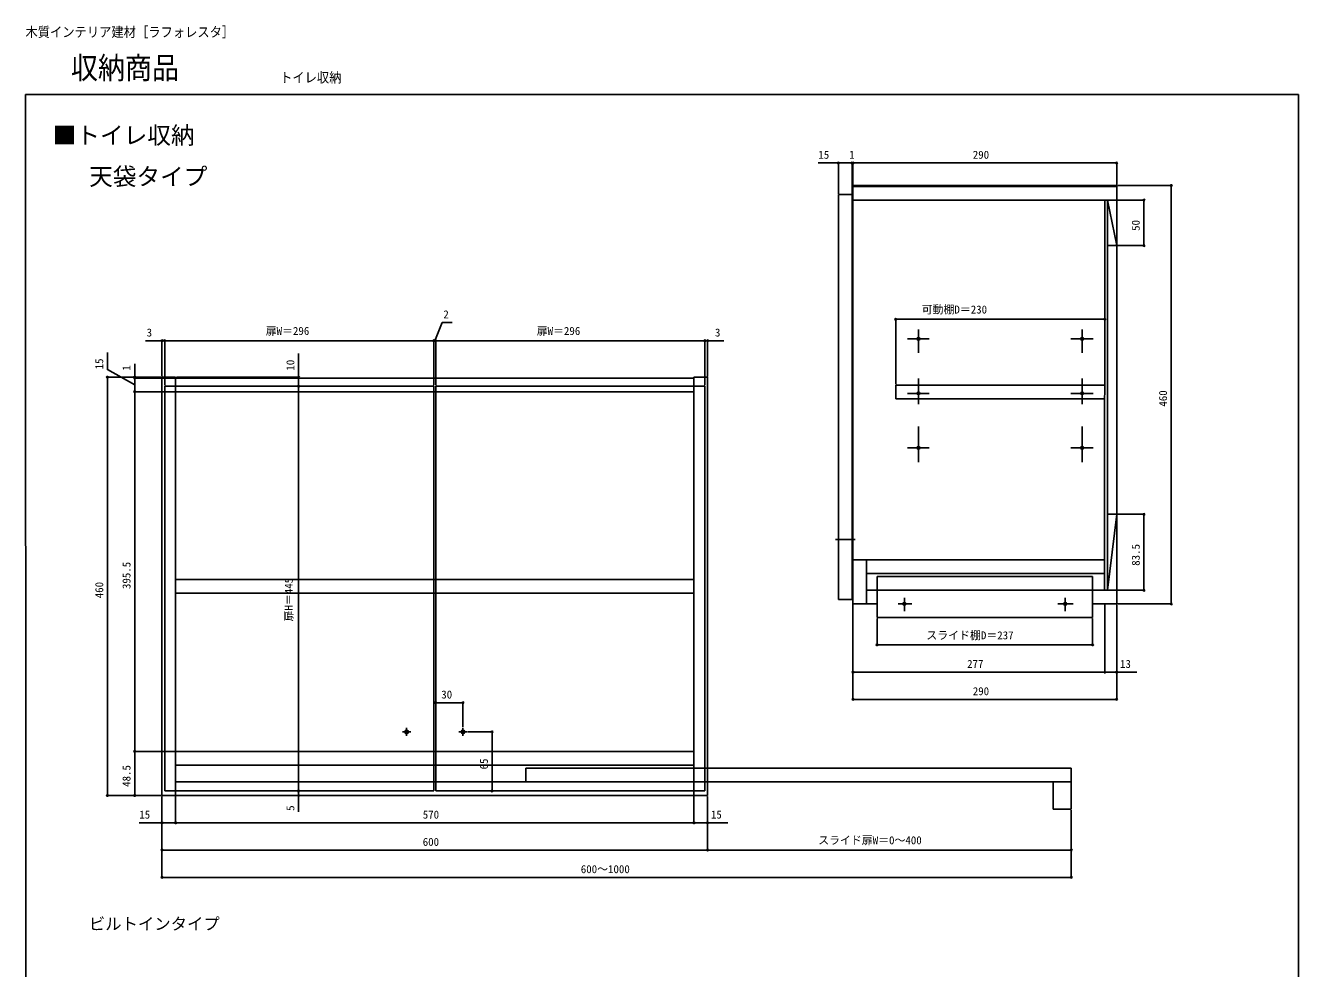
# Model space of a CAD drawing. Units: millimetres, scale not verified. Extents: x -700 to 700, y -1059 to 1057.
# Drawn here: x -700 to 700, y 20 to 1057 of the extents above; entities that cross this region are included whole.
import ezdxf
from ezdxf.enums import TextEntityAlignment as Align

# ---------------------------------------------------------------- set-up
doc = ezdxf.new("R2010")
doc.units = ezdxf.units.MM
doc.header["$LTSCALE"] = 4
for name, color, linetype in [('0-1_USER1', 3, 'Continuous'), ('0-3_YKK_12', 2, 'Continuous'), ('0-4_YKK_A1', 4, 'Continuous'), ('0-5_YKK_D', 6, 'Continuous'), ('0-6_YKK_ZWAK', 7, 'Continuous')]:
    doc.layers.add(name, color=color, linetype=linetype)
doc.styles.add('ＭＳ ゴシック', font='')
doc.styles.get('ＭＳ ゴシック').set_extended_font_data('MS Gothic')

msp = doc.modelspace()

# ---------------------------------------------------------------- linework, layer by layer
at = {"layer": '0-3_YKK_12'}
for p, q in [((282, 696.676), (282, 722.272)), ((462, 722.272), (462, 696.676)), ((293.901, 712.1), (269.841, 712.1)), ((474.098, 712.1), (449.526, 712.1)), ((282, 640.364), (282, 668.52)), ((462, 668.52), (462, 640.364)), ((293.901, 652.1), (269.841, 652.1)), ((474.098, 652.1), (449.526, 652.1)), ((282, 576.374), (282, 615.553)), ((462, 615.553), (462, 576.374)), ((293.901, 592.1), (269.841, 592.1)), ((474.098, 592.1), (449.526, 592.1)), ((190.697, 491.26), (212.303, 491.26)), ((259.698, 420.6), (274.711, 420.6)), ((266.5, 427.365), (266.5, 412.758)), ((435.204, 420.6), (452.246, 420.6)), ((443.5, 427.365), (443.5, 412.758)), ((-280.86, 275.435), (-280.86, 284.435)), ((-218.86, 275.435), (-218.86, 284.435)), ((-276.36, 279.935), (-285.36, 279.935)), ((-214.36, 279.935), (-223.36, 279.935))]:
    msp.add_line(p, q, dxfattribs=at)
at = {"layer": '0-4_YKK_A1'}
for p, q in [((194, 425.6), (194, 870.6)), ((194, 870.6), (209, 870.6)), ((209, 425.6), (209, 870.6)), ((210, 880.6), (210, 420.6)), ((210, 880.6), (500, 880.6)), ((210, 879.6), (500, 879.6)), ((500, 880.6), (500, 420.6)), ((210, 864.6), (500, 864.6)), ((486.75, 435.6), (487, 864.6)), ((490, 864.6), (500, 814.6)), ((490, 435.6), (490, 864.6)), ((490, 814.6), (500, 814.6)), ((-534.86, 669.935), (-549.86, 669.935)), ((-549.86, 669.935), (-549.86, 209.935)), ((-546.86, 659.935), (-546.86, 214.935)), ((-250.86, 659.935), (-546.86, 659.935)), ((-534.86, 669.935), (-534.86, 659.935)), ((-534.86, 668.935), (35.14, 668.935)), ((-534.86, 209.935), (-534.86, 659.935)), ((-250.86, 214.935), (-250.86, 659.935)), ((-248.86, 214.935), (-248.86, 659.935)), ((47.14, 659.935), (-248.86, 659.935)), ((35.14, 669.935), (35.14, 659.935)), ((35.14, 209.935), (35.14, 659.935)), ((47.14, 659.935), (47.14, 214.935)), ((257, 661.1), (257, 646.1)), ((257, 661.1), (487, 661.1)), ((35.14, 653.935), (-534.86, 653.935)), ((257, 646.1), (487, 646.1)), ((210, 469.1), (487, 469.1)), ((225, 469.1), (225, 420.6)), ((225, 454.1), (487, 454.1)), ((236.5, 450.6), (473.5, 450.6)), ((236.5, 450.6), (236.5, 405.6)), ((473.5, 450.6), (473.5, 405.6)), ((-534.86, 447.435), (35.14, 447.435)), ((236.5, 435.6), (225, 435.6)), ((473.5, 435.6), (236.5, 435.6)), ((500, 435.6), (473.5, 435.6)), ((-534.86, 432.435), (35.14, 432.435)), ((194, 425.6), (209, 425.6)), ((210, 420.6), (236.5, 420.6)), ((473.5, 420.6), (500, 420.6)), ((236.5, 405.6), (473.5, 405.6)), ((35.14, 258.435), (-534.86, 258.435)), ((35.14, 243.435), (-534.86, 243.435)), ((-149.86, 239.935), (50.14, 239.935)), ((-149.86, 224.935), (-149.86, 239.935)), ((50.14, 239.935), (450.14, 239.935)), ((450.14, 194.935), (450.14, 239.935)), ((50.14, 224.935), (-534.86, 224.935)), ((50.14, 224.935), (450.14, 224.935)), ((430.14, 194.935), (430.14, 224.935)), ((-546.86, 214.935), (-250.86, 214.935)), ((-248.86, 214.935), (47.14, 214.935)), ((-549.86, 209.935), (50.14, 209.935)), ((450.14, 194.935), (430.14, 194.935))]:
    msp.add_line(p, q, dxfattribs=at)
for points in [[(50.14, 209.935), (50.14, 669.935), (35.14, 669.935)], [(490, 435.6), (500, 519.1), (490, 519.1)]]:
    msp.add_lwpolyline(points, dxfattribs=at)
for centre, radius in [((282, 712.1), 1.5), ((462, 712.1), 1.5), ((282, 652.1), 1.5), ((462, 652.1), 1.5), ((282, 592.1), 1.5), ((462, 592.1), 1.5), ((266.5, 420.6), 1.5), ((443.5, 420.6), 1.5), ((-280.86, 279.935), 2), ((-218.86, 279.935), 2)]:
    msp.add_circle(centre, radius, dxfattribs=at)
at = {"layer": '0-5_YKK_D'}
for p, q in [((194, 871.6), (194, 906.404)), ((209, 905.404), (205.5, 905.404)), ((209, 881.6), (209, 906.404)), ((209, 871.6), (209, 906.404)), ((210, 905.404), (209, 905.404)), ((210, 881.6), (210, 906.404)), ((210, 881.6), (210, 906.404)), ((500, 905.404), (210, 905.404)), ((210, 905.404), (213.5, 905.404)), ((500, 881.6), (500, 906.404)), ((501, 880.6), (561, 880.6)), ((560, 420.6), (560, 880.6)), ((501, 864.6), (531, 864.6)), ((530, 864.6), (530, 814.6)), ((501, 814.6), (531, 814.6)), ((257, 662.1), (257, 734.6)), ((257, 733.6), (487, 733.6)), ((487, 662.1), (487, 734.6)), ((-549.86, 709.935), (-567.815, 709.935)), ((-549.86, 670.935), (-549.86, 710.935)), ((-546.86, 709.935), (-549.86, 709.935)), ((-546.86, 660.935), (-546.86, 710.935)), ((-546.86, 660.935), (-546.86, 710.935)), ((-546.86, 709.935), (-543.36, 709.935)), ((-546.86, 709.935), (-250.86, 709.935)), ((-250.86, 709.935), (-254.36, 709.935)), ((-250.86, 660.935), (-250.86, 710.935)), ((-250.86, 660.935), (-250.86, 710.935)), ((-250.86, 709.935), (-248.86, 709.935)), ((-250.86, 709.935), (-248.86, 709.935)), ((-248.86, 660.935), (-248.86, 710.935)), ((-248.86, 660.935), (-248.86, 710.935)), ((-248.86, 709.935), (-245.36, 709.935)), ((-248.86, 709.935), (47.14, 709.935)), ((47.14, 709.935), (43.64, 709.935)), ((47.14, 660.935), (47.14, 710.935)), ((47.14, 660.935), (47.14, 710.935)), ((47.14, 709.935), (50.14, 709.935)), ((50.14, 670.935), (50.14, 710.935)), ((50.14, 709.935), (68.094, 709.935)), ((-579.86, 669.935), (-579.86, 684.549)), ((-550.86, 669.935), (-610.86, 669.935)), ((-609.86, 669.935), (-609.86, 209.935)), ((-550.86, 669.935), (-580.86, 669.935)), ((-535.86, 668.935), (-580.86, 668.935)), ((-535.86, 668.935), (-580.86, 668.935)), ((-579.86, 668.935), (-579.86, 669.935)), ((-579.86, 668.935), (-579.86, 665.435)), ((-579.86, 668.935), (-579.86, 653.935)), ((-533.86, 669.935), (-398.683, 669.935)), ((-397.482, 659.935), (-400.683, 659.935)), ((-399.683, 214.935), (-399.683, 659.935)), ((-399.533, 659.935), (-398.683, 659.935)), ((-550.86, 653.935), (-580.86, 653.935)), ((-535.86, 653.935), (-580.86, 653.935)), ((-579.86, 653.935), (-579.86, 258.435)), ((501, 519.1), (531, 519.1)), ((530, 435.6), (530, 519.1)), ((501, 435.6), (531, 435.6)), ((210, 422.1), (210, 314.6)), ((501, 420.6), (561, 420.6)), ((210, 419.6), (210, 344.6)), ((487, 419.6), (487, 344.6)), ((487, 419.6), (487, 344.6)), ((500, 419.6), (500, 344.6)), ((500, 419.6), (500, 314.6)), ((236.5, 404.6), (236.5, 374.6)), ((473.5, 404.6), (473.5, 374.6)), ((236.5, 375.6), (473.5, 375.6)), ((210, 345.6), (487, 345.6)), ((-248.86, 296.058), (-248.86, 312.935)), ((-248.86, 311.935), (-218.86, 311.935)), ((-218.86, 285.435), (-218.86, 312.935)), ((210, 315.6), (500, 315.6)), ((-213.36, 279.935), (-185.86, 279.935)), ((-186.86, 214.935), (-186.86, 279.935)), ((-535.86, 258.435), (-580.86, 258.435)), ((-535.86, 258.435), (-580.86, 258.435)), ((-579.86, 258.435), (-579.86, 209.935)), ((-545.86, 214.935), (-398.683, 214.935)), ((-545.86, 214.935), (-398.683, 214.935)), ((-247.86, 214.935), (-185.86, 214.935)), ((-550.86, 209.935), (-610.86, 209.935)), ((-550.86, 209.935), (-580.86, 209.935)), ((-549.86, 208.935), (-549.86, 178.935)), ((-549.86, 208.935), (-549.86, 148.935)), ((-549.86, 208.935), (-549.86, 118.935)), ((-548.86, 209.935), (-398.683, 209.935)), ((-534.86, 208.935), (-534.86, 178.935)), ((-534.86, 208.935), (-534.86, 178.935)), ((35.14, 208.935), (35.14, 178.935)), ((35.14, 208.935), (35.14, 178.935)), ((50.14, 208.935), (50.14, 178.935)), ((50.14, 208.935), (50.14, 148.935)), ((50.14, 208.935), (50.14, 148.935)), ((450.14, 193.935), (450.14, 148.935)), ((450.14, 193.935), (450.14, 118.935)), ((-534.86, 179.935), (35.14, 179.935)), ((-549.86, 149.935), (50.14, 149.935)), ((50.14, 149.935), (450.14, 149.935)), ((-549.86, 119.935), (450.14, 119.935))]:
    msp.add_line(p, q, dxfattribs=at)
for points in [[(209, 905.404), (194, 905.404), (171.773, 905.404)], [(-249.86, 709.935), (-241.568, 729.935), (-230.614, 729.935)], [(-579.86, 661.435), (-609.86, 678.336), (-609.86, 697.063)], [(-399.683, 659.935), (-399.683, 669.935), (-399.683, 695.935)], [(487, 345.6), (500, 345.6), (522.227, 345.6)], [(-399.683, 214.935), (-399.683, 209.935), (-399.683, 191.981)], [(-534.86, 179.935), (-549.86, 179.935), (-574.981, 179.935)], [(35.14, 179.935), (50.14, 179.935), (72.367, 179.935)]]:
    msp.add_lwpolyline(points, dxfattribs=at)
for centre in [(194, 905.404), (209, 905.404), (209, 905.404), (210, 905.404), (210, 905.404), (500, 905.404), (560, 880.6), (530, 864.6), (530, 814.6), (257, 733.6), (487, 733.6), (-549.86, 709.935), (-546.86, 709.935), (-546.86, 709.935), (-250.86, 709.935), (-250.86, 709.935), (-248.86, 709.935), (-248.86, 709.935), (47.14, 709.935), (47.14, 709.935), (50.14, 709.935), (-609.86, 669.935), (-579.86, 669.935), (-579.86, 668.935), (-579.86, 668.935), (-399.683, 669.935), (-399.683, 659.935), (-399.683, 659.935), (-579.86, 653.935), (-579.86, 653.935), (530, 519.1), (530, 435.6), (560, 420.6), (236.5, 375.6), (473.5, 375.6), (210, 345.6), (487, 345.6), (487, 345.6), (500, 345.6), (-248.86, 311.935), (-218.86, 311.935), (210, 315.6), (500, 315.6), (-186.86, 279.935), (-579.86, 258.435), (-579.86, 258.435), (-609.86, 209.935), (-579.86, 209.935), (-399.683, 214.935), (-399.683, 214.935), (-399.683, 209.935), (-186.86, 214.935), (-549.86, 179.935), (-534.86, 179.935), (-534.86, 179.935), (35.14, 179.935), (35.14, 179.935), (50.14, 179.935), (-549.86, 149.935), (50.14, 149.935), (50.14, 149.935), (450.14, 149.935), (-549.86, 119.935), (450.14, 119.935)]:
    msp.add_circle(centre, 0.875, dxfattribs=at)
at = {"layer": '0-6_YKK_ZWAK'}
for p, q in [((-700, 980.6), (-699.339, -1059.4)), ((700, 980.6), (-700, 980.6))]:
    msp.add_line(p, q, dxfattribs=at)
msp.add_lwpolyline([(-699.339, -1059.4), (700, -1059.4), (700, 980.6)], dxfattribs=at)

# ---------------------------------------------------------------- texts
at = {"layer": '0-1_USER1', "style": 'ＭＳ ゴシック', "width": 0.9}
for s, height, p in [('木質インテリア建材［ラフォレスタ］', 11, (-700, 1040.6)), ('収納商品', 24.19, (-650, 990.6)), ('トイレ収納', 11, (-420, 990.6))]:
    msp.add_text(s, height=height, dxfattribs=at).set_placement(p, align=Align.BOTTOM_LEFT)
at = {"layer": '0-1_USER1', "style": 'ＭＳ ゴシック'}
for s, height, p in [('■トイレ収納 ', 19.06, (-670, 920.6)), ('天袋タイプ', 19.06, (-629.92, 875.27)), ('ビルトインタイプ', 13.2, (-630.352, 58.305))]:
    msp.add_text(s, height=height, dxfattribs=at).set_placement(p, align=Align.BOTTOM_LEFT)
at = {"layer": '0-5_YKK_D', "style": 'ＭＳ ゴシック'}
for s, p in [('15', (171.932, 907.404)), ('1', (205.852, 907.404)), ('290', (341.773, 907.404)), ('2', (-240.455, 731.935)), ('可動棚D＝230', (285.534, 737.236)), ('3', (-566.701, 711.935)), ('扉W＝296', (-435.815, 713.708)), ('扉W＝296', (-137.815, 713.708)), ('3', (58.253, 711.935)), ('スライド棚D＝237', (290.705, 379.032)), ('277', (335.511, 347.6)), ('13', (503.659, 347.6)), ('30', (-242.724, 313.935)), ('290', (341.773, 317.6)), ('15', (-574.822, 181.935)), ('570', (-263.088, 181.935)), ('15', (53.799, 181.935)), ('600', (-263.122, 151.935)), ('スライド扉W＝0～400', (171.696, 153.708)), ('600～1000', (-89.304, 121.935))]:
    msp.add_text(s, height=8.798, dxfattribs=at).set_placement(p, align=Align.BOTTOM_LEFT)
for s, p in [('50', (528, 830.736)), ('15', (-611.86, 678.495)), ('10', (-401.683, 677.094)), ('1', (-581.86, 677.094)), ('460', (558, 637.509)), ('83.5', (528, 462.52)), ('395.5', (-581.86, 436.958)), ('扉H＝445', (-403.456, 401.333)), ('460', (-611.86, 426.844)), ('48.5', (-581.86, 219.458)), ('65', (-188.86, 238.674)), ('5', (-401.683, 193.094))]:
    msp.add_text(s, height=8.798, rotation=90, dxfattribs=at).set_placement(p, align=Align.BOTTOM_LEFT)

doc.saveas('drawing.dxf')
